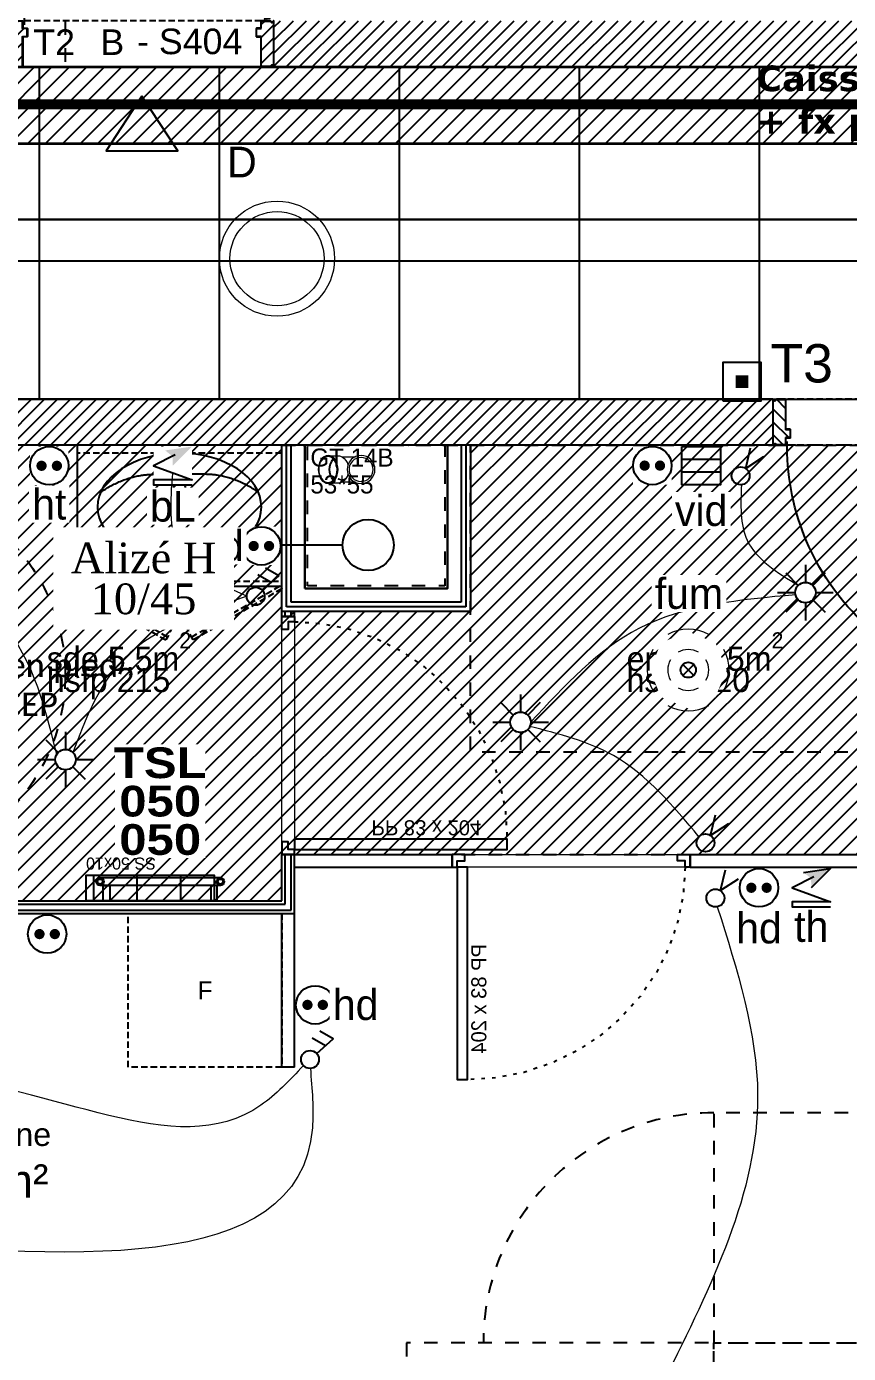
# Model space of a CAD drawing. Header units: centimetres. Extents: x -58072 to 12532, y -30603 to 6224.
# Drawn here: x 10089 to 10410, y 3779 to 4298 of the extents above; entities that cross this region are included whole.
import ezdxf

# ---------------------------------------------------------------- set-up
doc = ezdxf.new("R2010")
doc.units = ezdxf.units.CM
for name, pattern in [('ISO-03', [1.5, 0.6, -0.9]), ('prlm_gaz', [36, 24, -3, 0, -3, 0, -3, 0, -3]), ('Style de ligne -13', [0.147638, 0.098425, -0.049213]), ('Style de ligne -18', [0.164042, 0.054681, -0.109361]), ('Style de ligne -5', [0.20828, 0.069425, -0.138855]), ('VW-01', [0.41656, 0.20828, -0.20828])]:
    doc.linetypes.add(name, pattern=pattern)
for name, color, linetype in [('B Aménagement intérieur', 252, 'Continuous'), ('B BATI-équipement-sanitaires', 252, 'Continuous'), ('B Faux plafonds', 252, 'Continuous'), ('B Faux plafonds_Hatch', 9, 'Continuous'), ('B GÈnÈral_Hatch', 252, 'Continuous'), ('B Général', 252, 'Continuous'), ('C ANNOTATIONS-PMR', 252, 'Style de ligne -5'), ('C ANNOTATIONS-prestations', 252, 'Continuous'), ('C ANNOTATIONS-prestations_Hatch', 252, 'Continuous'), ('C ANNOTATIONS-texte', 252, 'Continuous'), ('C ANNOTATIONS-textes-numérotation gaine', 252, 'ISO-03'), ('D SURFACES-shab', 252, 'Continuous'), ('F REMPLISSAGE-vert clair', 252, 'Continuous'), ('F REMPLISSAGE-vert foncé', 252, 'Continuous'), ('prlm-EAU-CHU', 42, 'Continuous'), ('prlm-GT', 242, 'Continuous'), ('prlm-MOD', 7, 'Continuous'), ('prlm-MOD-PB', 123, 'Continuous'), ('prlm-VMC', 93, 'Continuous')]:
    doc.layers.add(name, color=color, linetype=linetype)
for name, color, linetype, lineweight in [('prlm-CHAUFF-CONV', 1, 'Continuous', 25), ('prlm-ELEC-CFA', 1, 'Continuous', 25), ('prlm-ELEC-CFO', 1, 'Continuous', 25), ('prlm-ELEC-SSI', 6, 'Continuous', 25), ('prlm-GAZ', 2, 'Continuous', 25)]:
    doc.layers.add(name, color=color, linetype=linetype, lineweight=lineweight)
doc.layers.add('prlm-ZEROPLOT', color=254, linetype='Continuous', plot=False)
doc.styles.add('Arial', font='arial.ttf', dxfattribs={"height": 12})
doc.styles.add('Eurostile', font='Eurosti.TTF')
doc.styles.add('Eurostile (italic)', font='Eurostib.TTF')
doc.styles.add('prlm-chauff', font='trebucbi.ttf', dxfattribs={"height": 18})
doc.styles.add('prlm-chauff-rad', font='ariblk.ttf', dxfattribs={"height": 12})
doc.styles.add('prlm-elec-cfa', font='comic.ttf', dxfattribs={"height": 12})
doc.styles.add('prlm-elec-cfo', font='comic.ttf', dxfattribs={"height": 12})
doc.styles.add('prlm-elec-ssi', font='comic.ttf', dxfattribs={"height": 12})
doc.styles.add('prlm-mod', font='cambriaz.ttf', dxfattribs={"height": 18})
doc.styles.add('prlm-sejc', font='arial.ttf', dxfattribs={"height": 20})
doc.styles.add('prlm-vmc', font='pala.ttf', dxfattribs={"height": 14})
pattern_1 = [(45, (0, 0.2205), (-3.5277778, 3.3072917), [])]
pattern_2 = [(45, (0, 0), (2.4253472, -2.6458333), [])]

# ---------------------------------------------------------------- blocks, each defined once
blk = doc.blocks.new('B 60.T2 S307 (2D)')
at = {"layer": 'C ANNOTATIONS-prestations', "linetype": 'VW-01', "ltscale": 25.4}
blk.add_line((-86.17, -281.14), (-86.17, -309.58), dxfattribs=at)
blk = doc.blocks.new('B 60.PP 93_204 PF1_2h mur20')
at = {"layer": 'B GÈnÈral_Hatch', "linetype": 'Continuous'}
h = blk.add_hatch(dxfattribs=at)
h.set_pattern_fill('50_BETON', color=256, style=0, pattern_type=2)
h.set_pattern_definition(pattern_2)
edge = h.paths.add_edge_path()
edge.add_line((-51.6, -8.95), (-50.94, -8.37))
edge.add_line((-50.94, -8.37), (-50.93, -8.36))
edge.add_arc((-50.79, -8.52), 0.2, 48.9909, 131.0091, ccw=False)
edge.add_line((-50.66, -8.36), (-50.65, -8.37))
edge.add_line((-50.65, -8.37), (-50.1, -8.86))
edge.add_line((-50.1, -8.86), (-50.1, -8.86))
edge.add_arc((-50.06, -8.82), 0.05, 228.9909, 270)
edge.add_line((-50.06, -8.87), (-50.06, -8.87))
edge.add_line((-50.06, -8.87), (-46.7, -8.87))
edge.add_line((-46.7, -8.87), (-46.69, -8.87))
edge.add_arc((-46.69, -8.83), 0.0435, 270, 360)
edge.add_line((-46.65, -8.83), (-46.65, 2.7))
edge.add_arc((-46.48, 2.7), 0.174, 90, 180, ccw=False)
edge.add_line((-46.48, 2.87), (-46.45, 2.87))
edge.add_line((-46.45, 2.87), (-44.9, 2.87))
edge.add_line((-44.9, 2.87), (-44.89, 2.87))
edge.add_arc((-44.89, 2.91), 0.0435, 270, 360)
edge.add_line((-44.85, 2.91), (-44.85, 5.96))
edge.add_arc((-44.89, 5.96), 0.0435, 0, 90)
edge.add_line((-44.89, 6), (-44.9, 6))
edge.add_line((-44.9, 6), (-46.45, 6))
edge.add_line((-46.45, 6), (-46.48, 6))
edge.add_arc((-46.48, 6.17), 0.174, 180, 270, ccw=False)
edge.add_line((-46.65, 6.17), (-46.65, 8.83))
edge.add_arc((-46.69, 8.83), 0.0435, 0, 90)
edge.add_line((-46.69, 8.87), (-46.7, 8.87))
edge.add_line((-46.7, 8.87), (-50.06, 8.87))
edge.add_line((-50.06, 8.87), (-50.06, 8.87))
edge.add_arc((-50.06, 8.82), 0.05, 90, 131.0091)
edge.add_line((-50.1, 8.86), (-50.1, 8.86))
edge.add_line((-50.1, 8.86), (-50.65, 8.37))
edge.add_line((-50.65, 8.37), (-50.66, 8.37))
edge.add_arc((-50.79, 8.52), 0.2, 233.0967, 311.0091, ccw=False)
edge.add_line((-50.91, 8.36), (-50.92, 8.36))
edge.add_line((-50.92, 8.36), (-51.44, 8.81))
edge.add_line((-51.44, 8.81), (-51.44, 8.81))
edge.add_line((-51.44, 8.81), (-51.6, 8.95))
edge.add_line((-51.6, 8.95), (-51.6, -8.95))
h = blk.add_hatch(dxfattribs=at)
h.set_pattern_fill('50_BETON', color=256, style=0, pattern_type=2)
h.set_pattern_definition(pattern_2)
edge = h.paths.add_edge_path()
edge.add_line((51.6, -8.95), (50.94, -8.37))
edge.add_line((50.94, -8.37), (50.93, -8.36))
edge.add_arc((50.79, -8.52), 0.2, 48.9909, 131.0091)
edge.add_line((50.66, -8.36), (50.65, -8.37))
edge.add_line((50.65, -8.37), (50.1, -8.86))
edge.add_line((50.1, -8.86), (50.1, -8.86))
edge.add_arc((50.06, -8.82), 0.05, 270, 311.0091, ccw=False)
edge.add_line((50.06, -8.87), (50.06, -8.87))
edge.add_line((50.06, -8.87), (46.7, -8.87))
edge.add_line((46.7, -8.87), (46.69, -8.87))
edge.add_arc((46.69, -8.83), 0.0435, 180, 270, ccw=False)
edge.add_line((46.65, -8.83), (46.65, 2.7))
edge.add_arc((46.48, 2.7), 0.174, 0, 90)
edge.add_line((46.48, 2.87), (46.45, 2.87))
edge.add_line((46.45, 2.87), (44.9, 2.87))
edge.add_line((44.9, 2.87), (44.89, 2.87))
edge.add_arc((44.89, 2.91), 0.0435, 180, 270, ccw=False)
edge.add_line((44.85, 2.91), (44.85, 5.96))
edge.add_arc((44.89, 5.96), 0.0435, 90, 180, ccw=False)
edge.add_line((44.89, 6), (44.9, 6))
edge.add_line((44.9, 6), (46.45, 6))
edge.add_line((46.45, 6), (46.48, 6))
edge.add_arc((46.48, 6.17), 0.174, 270, 360)
edge.add_line((46.65, 6.17), (46.65, 8.83))
edge.add_arc((46.69, 8.83), 0.0435, 90, 180, ccw=False)
edge.add_line((46.69, 8.87), (46.7, 8.87))
edge.add_line((46.7, 8.87), (50.06, 8.87))
edge.add_line((50.06, 8.87), (50.06, 8.87))
edge.add_arc((50.06, 8.82), 0.05, 48.9909, 90, ccw=False)
edge.add_line((50.1, 8.86), (50.1, 8.86))
edge.add_line((50.1, 8.86), (50.65, 8.37))
edge.add_line((50.65, 8.37), (50.66, 8.37))
edge.add_arc((50.79, 8.52), 0.2, 228.9909, 306.9033)
edge.add_line((50.91, 8.36), (50.92, 8.36))
edge.add_line((50.92, 8.36), (51.44, 8.81))
edge.add_line((51.44, 8.81), (51.44, 8.81))
edge.add_line((51.44, 8.81), (51.6, 8.95))
edge.add_line((51.6, 8.95), (51.6, -8.95))
at = {"layer": 'B Général', "linetype": 'Style de ligne -13', "ltscale": 25.4}
for p, q in [((46.7, 9), (-46.7, 9)), ((46.7, -9), (-46.7, -9))]:
    blk.add_line(p, q, dxfattribs=at)
at = {"layer": 'B Général', "linetype": 'Continuous', "flags": 128}
for points in [[(45, 12), (48.5, 12), (48.5, 10), (50, 10), (50.01, 106), (48.51, 106), (48.51, 104), (45.01, 104)], [(0, -20.5), (-14, -41.85), (14, -41.85)]]:
    blk.add_lwpolyline(points, close=True, dxfattribs=at)
for points in [[(-46.5, 8.83), (-46.5, 6.17, 0.414214), (-46.46, 6.13), (-46.45, 6.13), (-44.9, 6.13), (-44.87, 6.13, -0.414214), (-44.7, 5.96), (-44.7, 2.91, -0.414214), (-44.87, 2.74), (-44.9, 2.74), (-46.45, 2.74), (-46.46, 2.74, 0.414214), (-46.5, 2.7), (-46.5, -8.83, -0.414214), (-46.67, -9), (-46.7, -9), (-50.06, -9), (-50.07, -9, -0.18087), (-50.2, -8.95), (-50.2, -8.95), (-50.76, -8.47), (-50.76, -8.46, 0.373975), (-50.83, -8.46), (-50.83, -8.47), (-51.49, -9.04), (-51.6, -8.95), (-50.94, -8.37), (-50.93, -8.36, -0.373975), (-50.66, -8.36), (-50.65, -8.37), (-50.1, -8.86), (-50.1, -8.86, 0.18087), (-50.06, -8.87), (-50.06, -8.87), (-46.7, -8.87), (-46.69, -8.87, 0.414214), (-46.65, -8.83), (-46.65, 2.7, -0.414214), (-46.48, 2.87), (-46.45, 2.87), (-44.9, 2.87), (-44.89, 2.87, 0.414214), (-44.85, 2.91), (-44.85, 5.96, 0.414214), (-44.89, 6), (-44.9, 6), (-46.45, 6), (-46.48, 6, -0.414214), (-46.65, 6.17), (-46.65, 8.83, 0.414214), (-46.69, 8.87), (-46.7, 8.87), (-50.06, 8.87), (-50.06, 8.87, 0.18087), (-50.1, 8.86), (-50.1, 8.86), (-50.65, 8.37), (-50.66, 8.37, -0.353689), (-50.91, 8.36), (-50.92, 8.36), (-51.44, 8.81), (-51.44, 8.81), (-51.6, 8.95), (-51.49, 9.04), (-50.88, 8.51, 0.385556), (-50.77, 8.46), (-50.76, 8.47), (-50.2, 8.95), (-50.2, 8.95, -0.18087), (-50.07, 9), (-50.06, 9), (-46.7, 9), (-46.67, 9, -0.414214)], [(46.5, 8.83), (46.5, 6.17, -0.414214), (46.46, 6.13), (46.45, 6.13), (44.9, 6.13), (44.87, 6.13, 0.414214), (44.7, 5.96), (44.7, 2.91, 0.414214), (44.87, 2.74), (44.9, 2.74), (46.45, 2.74), (46.46, 2.74, -0.414214), (46.5, 2.7), (46.5, -8.83, 0.414214), (46.67, -9), (46.7, -9), (50.06, -9), (50.07, -9, 0.18087), (50.2, -8.95), (50.2, -8.95), (50.76, -8.47), (50.76, -8.46, -0.373975), (50.83, -8.46), (50.83, -8.47), (51.49, -9.04), (51.6, -8.95), (50.94, -8.37), (50.93, -8.36, 0.373975), (50.66, -8.36), (50.65, -8.37), (50.1, -8.86), (50.1, -8.86, -0.18087), (50.06, -8.87), (50.06, -8.87), (46.7, -8.87), (46.69, -8.87, -0.414214), (46.65, -8.83), (46.65, 2.7, 0.414214), (46.48, 2.87), (46.45, 2.87), (44.9, 2.87), (44.89, 2.87, -0.414214), (44.85, 2.91), (44.85, 5.96, -0.414214), (44.89, 6), (44.9, 6), (46.45, 6), (46.48, 6, 0.414214), (46.65, 6.17), (46.65, 8.83, -0.414214), (46.69, 8.87), (46.7, 8.87), (50.06, 8.87), (50.06, 8.87, -0.18087), (50.1, 8.86), (50.1, 8.86), (50.65, 8.37), (50.66, 8.37, 0.353689), (50.91, 8.36), (50.92, 8.36), (51.44, 8.81), (51.44, 8.81), (51.6, 8.95), (51.49, 9.04), (50.88, 8.51, -0.385556), (50.77, 8.46), (50.76, 8.47), (50.2, 8.95), (50.2, 8.95, 0.18087), (50.07, 9), (50.06, 9), (46.7, 9), (46.67, 9, 0.414214)]]:
    blk.add_lwpolyline(points, format="xyb", close=True, dxfattribs=at)
at = {"layer": 'B Général', "linetype": 'Continuous'}
blk.add_circle((48.5, 9.5), 0.5, dxfattribs=at)
blk.add_arc((48.5, 9.5), 94.5, 90, 181.2323, dxfattribs=at)
at = {"layer": 'C ANNOTATIONS-prestations', "insert": (25.17, 12.23), "char_height": 7.056, "attachment_point": 1, "rotation": 90, "line_spacing_factor": 0.894578, "style": 'Eurostile'}
blk.add_mtext('PP 93*204\\PPF 1/2h\\P', dxfattribs=at)
blk = doc.blocks.new('B 60.Rond 150_PMR')
at = {"layer": 'B Général', "linetype": 'VW-01', "ltscale": 25.4}
blk.add_circle((0, 0), 75, dxfattribs=at)
at = {"layer": 'B Général', "insert": (-61.5, 0), "char_height": 7.056, "attachment_point": 5, "rotation": 90, "line_spacing_factor": 0.894578, "style": 'Eurostile (italic)'}
blk.add_mtext('Ø 150 PMR', dxfattribs=at)
blk = doc.blocks.new('B 60.Groupe-26-1')
at = {"layer": 'B Général', "linetype": 'Style de ligne -13', "ltscale": 25.4, "flags": 128}
blk.add_lwpolyline([(10128.48, 3951.32), (10188.48, 3951.32), (10188.48, 3891.32), (10128.48, 3891.32)], close=True, dxfattribs=at)
at = {"layer": 'B Général', "insert": (10158.48, 3921.32), "char_height": 7.06, "attachment_point": 5, "line_spacing_factor": 0.894578, "style": 'Eurostile'}
blk.add_mtext('F', dxfattribs=at)
blk = doc.blocks.new('B 60.Groupe-6-1')
at = {"layer": 'B Général', "linetype": 'VW-01', "ltscale": 25.4}
blk.add_line((70, -114.99), (-70, -80.35), dxfattribs=at)
at = {"layer": 'B Général', "linetype": 'VW-01', "ltscale": 25.4, "flags": 128}
for points in [[(-70, 35), (70, 35), (70, -155), (-70, -155)], [(-70, -114.99), (70, -114.99), (70, -155), (-70, -155)]]:
    blk.add_lwpolyline(points, close=True, dxfattribs=at)
blk = doc.blocks.new('B 60.Lit 140.190_PMR 2')
at = {"layer": 'B Général', "linetype": 'VW-01', "ltscale": 25.4, "flags": 128}
for points in [[(70, 155), (-70, 155), (-70, 35), (70, 35)], [(-70, -155), (-70, 35), (-160, 35), (-160, -155)], [(160, -155), (160, 35), (70, 35), (70, -155)]]:
    blk.add_lwpolyline(points, close=True, dxfattribs=at)
at = {"layer": 'B Général', "linetype": 'VW-01', "ltscale": 25.4}
for centre, start, end in [((-70, 35), 90, 180), ((70, 35), 0, 90)]:
    blk.add_arc(centre, 90, start, end, dxfattribs=at)
at = {"layer": 'B Général'}
blk.add_blockref('B 60.Groupe-6-1', (0, 0), dxfattribs=at)
blk = doc.blocks.new('B 60.Groupe-3-1')
at = {"layer": 'B Général', "linetype": 'Continuous'}
for centre, major_axis, ratio in [((0, -24.07), (32, 0), 0.65625), ((0, -6.97), (1.5, 0), 1), ((0, -17.15), (2.5, 0), 1)]:
    blk.add_ellipse(centre, major_axis=major_axis, ratio=ratio, dxfattribs=at)
for points in [[(-30.82, -18.37), (-20.7, -11.37), (-9.74, -11.32), (-4.71, -11.3), (0, -11.3)], [(30.82, -18.37), (20.7, -11.37), (9.74, -11.32), (4.71, -11.3), (0, -11.3)]]:
    blk.add_open_spline(points, degree=2, knots=[0, 0, 0, 1, 1, 2, 2, 2], dxfattribs=at)
blk.add_open_spline([(-30.45, -17.59), (-30.5, -17.61), (-30.55, -17.64)], degree=2, dxfattribs=at)
blk = doc.blocks.new('B 60.meuble vasque 80x60')
at = {"layer": 'B BATI-équipement-sanitaires', "linetype": 'Style de ligne -13', "ltscale": 25.4, "flags": 128}
for points in [[(-40, -3.07), (40, -3.07), (40, -53.07), (-40, -53.07)], [(-40, -56.07), (-5.36, -76.07), (-4.71, -74.94), (-39.35, -54.94)], [(40, -56.07), (5.36, -76.07), (4.71, -74.94), (39.35, -54.94)]]:
    blk.add_lwpolyline(points, close=True, dxfattribs=at)
at = {"layer": 'B BATI-équipement-sanitaires', "linetype": 'Style de ligne -13', "ltscale": 25.4}
for centre, start, end in [((-40, -56.07), 330, 0), ((40, -56.07), 180, 210)]:
    blk.add_arc(centre, 40, start, end, dxfattribs=at)
at = {"layer": 'B Général', "flags": 128}
blk.add_lwpolyline([(-40, 0), (40, 0), (40, -55), (-40, -55)], close=True, dxfattribs=at)
at = {"layer": 'B Général'}
blk.add_blockref('B 60.Groupe-3-1', (0, 0), dxfattribs=at)
at = {"layer": 'C ANNOTATIONS-prestations', "insert": (40, -53.07), "char_height": 4.7037, "width": 80, "attachment_point": 9, "line_spacing_factor": 0.894578, "style": 'Eurostile'}
blk.add_mtext('meuble vasque 80x55', dxfattribs=at)
blk = doc.blocks.new('B 60.Sèche-serviette')
at = {"layer": 'B GÈnÈral_Hatch', "linetype": 'Continuous'}
h = blk.add_hatch(dxfattribs=at)
h.set_pattern_fill('H_BARDAGE V 150', color=256, style=0, pattern_type=2)
h.set_pattern_definition([(90, (0, 3.493), (17, 0), [])])
h.paths.add_polyline_path([(-25, 8.4925), (25, 8.4925), (25, -1.5075), (-25, -1.5075)])
at = {"layer": 'B Général', "linetype": 'Continuous', "flags": 128}
blk.add_lwpolyline([(-25, 8.4925), (25, 8.4925), (25, -1.5075), (-25, -1.5075)], close=True, dxfattribs=at)
at = {"layer": 'C ANNOTATIONS-prestations', "insert": (25, -8.4925), "char_height": 4.7037, "width": 50, "attachment_point": 9, "line_spacing_factor": 0.894578, "style": 'Eurostile'}
blk.add_mtext('SS 50x10', dxfattribs=at)
blk = doc.blocks.new('B 60.PP 80')
at = {"layer": 'B Général', "flags": 128}
blk.add_lwpolyline([(-43, 2.5), (-43, 85.5), (-39, 85.5), (-39, 2.5)], close=True, dxfattribs=at)
at = {"layer": 'B Général', "linetype": 'Style de ligne -18', "ltscale": 25.4, "flags": 128}
blk.add_lwpolyline([(46, 2.5), (45.27, 13.33), (43.1, 23.98), (39.53, 34.26), (34.61, 44), (28.44, 53.03), (21.1, 61.19), (12.74, 68.35), (3.5, 74.38), (-6.47, 79.18), (-17, 82.67), (-27.91, 84.79), (-39, 85.5)], dxfattribs=at)
at = {"layer": 'B Général', "linetype": 'Continuous', "flags": 128}
for points in [[(-45, 2.5), (-43, 2.5), (-43, 0), (-40, 0), (-40, -2.5), (-45, -2.5)], [(48, 2.5), (46, 2.5), (46, 0), (43, 0), (43, -2.5), (48, -2.5), (48, -2.5), (48, -2.5), (48, 1.79), (48, 1.79)]]:
    blk.add_lwpolyline(points, close=True, dxfattribs=at)
at = {"layer": 'C ANNOTATIONS-prestations', "insert": (-37.5, 32.5), "char_height": 5.8796, "attachment_point": 1, "rotation": 90, "line_spacing_factor": 0.894578, "style": 'Eurostile'}
blk.add_mtext('PP 83 x 204', dxfattribs=at)
blk = doc.blocks.new('B 60.Groupe-29-1')
at = {"layer": 'B Faux plafonds_Hatch', "linetype": 'Continuous'}
h = blk.add_hatch(dxfattribs=at)
h.set_pattern_fill('F_P__SOFFITE', color=256, style=0, pattern_type=2)
h.set_pattern_definition(pattern_1)
h.paths.add_polyline_path([(10331, 4134.43), (10193.48, 4134.43), (10193.48, 4134.42), (9916.81, 4134.42), (9916.81, 3956.32), (10188.48, 3956.32), (10188.48, 3974.42), (10415.18, 3974.42), (10415.18, 4004.41), (10487.18, 4004.41), (10487.18, 3974.42), (10547.18, 3974.42), (10547.18, 4134.43), (10331, 4134.42)])
h.paths.add_polyline_path([(10188.48, 4134.35), (10262.18, 4134.35), (10262.18, 4069.4), (10188.48, 4069.4)])
at = {"layer": 'B Faux plafonds', "linetype": 'VW-01', "ltscale": 25.4, "flags": 128}
for points in [[(10331, 4134.43), (10193.48, 4134.43), (10193.48, 4134.42), (9916.81, 4134.42), (9916.81, 3956.32), (10188.48, 3956.32), (10188.48, 3974.42), (10415.18, 3974.42), (10415.18, 4004.41), (10487.18, 4004.41), (10487.18, 3974.42), (10547.18, 3974.42), (10547.18, 4134.43), (10331, 4134.42)], [(10188.48, 4134.35), (10262.18, 4134.35), (10262.18, 4069.4), (10188.48, 4069.4)]]:
    blk.add_lwpolyline(points, close=True, dxfattribs=at)
at = {"layer": 'B Général', "linetype": 'Continuous'}
for p, q in [((10188.48, 4069.4), (10188.48, 4134.35)), ((10197.48, 4078.4), (10197.48, 4134.35)), ((10253.18, 4134.44), (10253.18, 4078.4)), ((10262.18, 4134.44), (10262.18, 4069.4)), ((10253.18, 4078.4), (10197.48, 4078.4)), ((10262.18, 4069.4), (10188.48, 4069.4)), ((10188.48, 4067.42), (10188.48, 4069.4)), ((10193.48, 4067.42), (10188.48, 4067.42)), ((10193.48, 4067.42), (10193.48, 4069.4)), ((10193.48, 3974.42), (10188.48, 3974.42)), ((10188.48, 3956.32), (10188.48, 3974.42)), ((10193.48, 3974.42), (10254.97, 3974.42)), ((10193.48, 3974.42), (10254.97, 3974.42)), ((10254.97, 3969.42), (10254.97, 3974.42)), ((10347.97, 3974.42), (10415.18, 3974.42)), ((10347.97, 3974.42), (10415.18, 3974.42)), ((10347.97, 3969.42), (10347.97, 3974.42)), ((10193.48, 3951.32), (10193.48, 3969.42)), ((10193.48, 3969.42), (10254.97, 3969.42)), ((10193.48, 3969.42), (10254.97, 3969.42)), ((10347.97, 3969.42), (10415.18, 3969.42)), ((10347.97, 3969.42), (10415.18, 3969.42)), ((9828.48, 3956.32), (10188.48, 3956.32)), ((9828.48, 3951.32), (10193.48, 3951.32)), ((10188.48, 3891.32), (10188.48, 3951.32)), ((10188.48, 3891.32), (10188.48, 3951.32)), ((10193.48, 3891.32), (10193.48, 3951.32)), ((10193.48, 3891.32), (10193.48, 3951.32)), ((10193.48, 3891.32), (10188.48, 3891.32))]:
    blk.add_line(p, q, dxfattribs=at)
at = {"layer": 'B Général', "linetype": 'VW-01', "ltscale": 25.4, "flags": 128}
blk.add_lwpolyline([(10262.18, 4134.44), (10482.18, 4134.44), (10482.18, 4014.44), (10262.18, 4014.44)], close=True, dxfattribs=at)
at = {"layer": 'D SURFACES-shab', "lineweight": 18, "flags": 128}
for points in [[(9828.48, 3956.32), (10094.97, 3956.32), (10188.48, 3956.58), (10188.48, 4134.35), (9916.81, 4134.35), (9916.81, 4037.38), (9828.48, 4037.38)], [(10415.18, 3974.41), (10415.18, 4004.42), (10487.18, 4004.41), (10487.18, 3974.42), (10547.18, 3974.41), (10547.18, 4134.41), (10262.17, 4134.44), (10262.17, 4069.4), (10193.48, 4069.4), (10193.48, 3974.42)], [(9828.48, 3731.45), (10048.48, 3731.45), (10048.48, 3641.45), (10055.48, 3641.45), (10055.48, 3551.45), (10360.48, 3551.45), (10360.48, 3551.45), (10546.87, 3551.45), (10546.87, 3969.41), (10193.48, 3969.41), (10193.48, 3891.32), (10188.48, 3891.32), (10188.48, 3951.32), (9828.48, 3951.32)]]:
    blk.add_lwpolyline(points, close=True, dxfattribs=at)
at = {"layer": 'F REMPLISSAGE-vert clair'}
for p, q in [((10190.28, 4071.2), (10190.28, 4134.35)), ((10192.08, 4073), (10192.08, 4134.35)), ((10192.08, 4073), (10192.08, 4134.35)), ((10258.58, 4134.44), (10258.58, 4073)), ((10258.58, 4134.44), (10258.58, 4073)), ((10260.38, 4134.44), (10260.38, 4071.2)), ((10258.58, 4073), (10192.08, 4073)), ((10258.58, 4073), (10192.08, 4073)), ((10189.78, 4067.42), (10189.78, 4069.4)), ((10260.38, 4071.2), (10190.28, 4071.2)), ((10192.18, 4067.42), (10192.18, 4069.4)), ((10189.78, 3955.02), (10189.78, 3974.42)), ((10192.18, 3952.62), (10192.18, 3974.42)), ((9828.48, 3955.02), (10189.78, 3955.02)), ((9828.48, 3952.62), (10192.18, 3952.62))]:
    blk.add_line(p, q, dxfattribs=at)
at = {"layer": 'F REMPLISSAGE-vert clair', "linetype": 'Continuous'}
for p, q in [((10197.48, 4078.4), (10197.48, 4134.35)), ((10253.18, 4134.44), (10253.18, 4078.4)), ((10253.18, 4078.4), (10197.48, 4078.4))]:
    blk.add_line(p, q, dxfattribs=at)
at = {"layer": 'F REMPLISSAGE-vert foncé', "linetype": 'Continuous'}
for p, q in [((10188.48, 4069.4), (10188.48, 4134.35)), ((10262.18, 4134.44), (10262.18, 4069.4)), ((10262.18, 4069.4), (10188.48, 4069.4)), ((10188.48, 4067.42), (10188.48, 4069.4)), ((10193.48, 4067.42), (10193.48, 4069.4)), ((10188.48, 3956.32), (10188.48, 3974.42)), ((10193.48, 3951.32), (10193.48, 3974.42)), ((9828.48, 3956.32), (10188.48, 3956.32)), ((9828.48, 3951.32), (10193.48, 3951.32))]:
    blk.add_line(p, q, dxfattribs=at)
at = {"layer": 'F REMPLISSAGE-vert foncé'}
for p, q in [((10190.28, 4071.2), (10190.28, 4134.35)), ((10260.38, 4134.44), (10260.38, 4071.2)), ((10189.78, 4067.42), (10189.78, 4069.4)), ((10260.38, 4071.2), (10190.28, 4071.2)), ((10192.18, 4067.42), (10192.18, 4069.4)), ((10189.78, 3955.02), (10189.78, 3974.42)), ((10192.18, 3952.62), (10192.18, 3974.42)), ((9828.48, 3955.02), (10189.78, 3955.02)), ((9828.48, 3952.62), (10192.18, 3952.62))]:
    blk.add_line(p, q, dxfattribs=at)
at = {"layer": 'B Général', "xscale": -1}
blk.add_blockref('B 60.meuble vasque 80x60', (10148.48, 4134.35), dxfattribs=at)
for p, rotation in [((10190.98, 4019.42), 270), ((10299.97, 3971.92), 180)]:
    blk.add_blockref('B 60.PP 80', p, dxfattribs=dict(at, rotation=rotation))
at = {"layer": 'B Général'}
for name, p, rotation in [('B 60.Sèche-serviette', (10137, 3964.81), 180), ('B 60.Lit 140.190_PMR 2', (10392.18, 3713.48), 90)]:
    blk.add_blockref(name, p, dxfattribs=dict(at, rotation=rotation))
blk.add_blockref('B 60.Groupe-26-1', (0, 0), dxfattribs=at)
at = {"layer": 'C ANNOTATIONS-PMR', "ltscale": 25.4, "rotation": 90}
blk.add_blockref('B 60.Rond 150_PMR', (10028.86, 4044.45), dxfattribs=at)
at = {"layer": 'C ANNOTATIONS-texte', "attachment_point": 1, "line_spacing_factor": 0.894578, "style": 'Eurostile'}
for s, insert, char_height, width in [('sde 5,5m{\\H0.6667x;\\S2^ ;}', (10096.67, 4061.26), 9.4074, 73.9994), ('entrée 5m{\\H0.6667x;\\S2^ ;}', (10323.11, 4061.26), 9.4074, 77.3874), ('hsfp 215', (10096.67, 4047.29), 9.407, 73.9994), ('hsfp 220', (10323.11, 4047.29), 9.407, 73.9994)]:
    blk.add_mtext(s, dxfattribs=dict(at, insert=insert, char_height=char_height, width=width))
blk = doc.blocks.new('B 60.Groupe-42-1')
at = {"layer": 'B Général', "linetype": 'VW-01', "ltscale": 25.4, "flags": 128}
blk.add_lwpolyline([(10198.48, 4134.41), (10252.18, 4134.41), (10252.18, 4079.4), (10198.48, 4079.4)], close=True, dxfattribs=at)
at = {"layer": 'C ANNOTATIONS-textes-numérotation gaine', "insert": (10199.62, 4133.1), "char_height": 7.056, "width": 37, "attachment_point": 1, "line_spacing_factor": 0.894578, "style": 'Eurostile'}
blk.add_mtext('GT 14B\\P53*55', dxfattribs=at)
blk = doc.blocks.new('xi.txt-trappes3cep')
at = {"layer": 'prlm-MOD-PB', "insert": (0, 0), "char_height": 10, "width": 184.9463, "attachment_point": 1, "rotation": 360, "style": 'prlm-chauff'}
blk.add_mtext('{\\fCalibri|b0|i0|c0|p34;\\H0.91667x;Prévoir trappe de visite en pied de gaine des conduits 3CEP}', dxfattribs=at)
blk = doc.blocks.new('xi.cee1')
at = {"layer": 'prlm-EAU-CHU', "color": 0, "lineweight": 13}
for p, q in [((12.09, 5.34), (8.77, 5.34)), ((7.43, 5), (2.17, 5)), ((2.17, -5), (7.43, -5)), ((8.77, -5.34), (12.09, -5.34))]:
    blk.add_line(p, q, dxfattribs=at)
for radius in [5.45, 4.69]:
    blk.add_circle((0, 0), radius, dxfattribs=at)
for centre, radius, start, end in [((8.79, 2.49), 2.86, 90.508, 118.9381), ((10.09, 0.78), 4.99, 122.4397, 169.5051), ((6.35, 0), 5.87, 317.8112, 42.1667), ((6.14, 0), 6.3, 318.9248, 41.0752), ((10.09, -0.78), 4.99, 190.4949, 237.5603), ((8.79, -2.49), 2.86, 241.0619, 269.492)]:
    blk.add_arc(centre, radius, start, end, dxfattribs=at)
for centre, major_axis, ratio in [((12.84, 0), (0, -5.44), 0.708306), ((12.94, 0), (0, -5.05), 0.707331)]:
    blk.add_ellipse(centre, major_axis=major_axis, ratio=ratio, dxfattribs=at)
blk = doc.blocks.new('xi.be')
at = {"layer": 'prlm-VMC', "color": 0, "linetype": 'ByBlock', "lineweight": 5, "flags": 128}
blk.add_lwpolyline([(-6.17, -15), (6.17, -15), (0, 0)], close=True, dxfattribs=at)
at = {"layer": 'prlm-VMC', "color": 0, "linetype": 'ByBlock', "lineweight": 5}
blk.add_solid([(0, -1), (5.17, -14), (-5.17, -14), (0, -1)], dxfattribs=at)
blk = doc.blocks.new('xi.BL')
at = {"color": 0, "lineweight": 5}
blk.add_wipeout([(-7.5, -7.5), (7.5, -7.5), (7.5, 7.5), (-7.5, 7.5)], dxfattribs=at).dxf.layer = 'prlm-ELEC-CFO'
at = {"layer": 'prlm-ELEC-CFO', "lineweight": 5}
blk.add_hatch(color=0, dxfattribs=at).paths.add_polyline_path([(-3, 6), (-0.1, 3.7), (0, 0), (7.5, 7.5)])
at = {"layer": 'prlm-ELEC-CFO', "color": 0}
blk.add_lwpolyline([(0.95, 4.23), (-7.5, 0), (7.5, -5.5), (-7.5, -5.5), (-7.5, -7.5), (7.5, -7.5)], dxfattribs=at)
blk = doc.blocks.new('xi.SPOT')
at = {"color": 0, "lineweight": 5}
blk.add_wipeout([(-4, 0), (-2.83, -2.83), (0, -4), (2.83, -2.83), (4, 0), (2.83, 2.83), (0, 4), (-2.83, 2.83)], dxfattribs=at).dxf.layer = 'prlm-ELEC-CFO'
at = {"layer": 'prlm-ELEC-CFO', "color": 0, "linetype": 'ByBlock', "lineweight": -2, "flags": 128}
for points in [[(0, 10.88), (0, 4)], [(-7.69, 7.69), (-2.83, 2.83)], [(7.69, 7.69), (2.83, 2.83)], [(-10.88, 0), (-4, 0)], [(4, 0), (10.88, 0)], [(-2.83, -2.83), (-7.69, -7.69)], [(0, -4), (0, -10.88)], [(2.83, -2.83), (7.69, -7.69)]]:
    blk.add_lwpolyline(points, dxfattribs=at)
at = {"layer": 'prlm-ELEC-CFO', "color": 0, "linetype": 'ByBlock', "lineweight": -2}
blk.add_circle((0, 0), 4, dxfattribs=at)
blk = doc.blocks.new('xi.DA')
at = {"layer": 'prlm-ELEC-CFO', "color": 0}
for points in [[(0.61, -1.67), (7.04, 4.05), (1.81, 7.01)], [(4.05, 1.39), (-1.17, 4.34)]]:
    blk.add_lwpolyline(points, dxfattribs=at)
blk.add_circle((-2, -4), 3.5, dxfattribs=at)
blk = doc.blocks.new('xi.PCHD')
at = {"color": 0, "lineweight": 5}
blk.add_wipeout([(-7.5, -7.5), (7.5, -7.5), (7.5, 7.5), (-7.5, 7.5)], dxfattribs=at).dxf.layer = 'prlm-ELEC-CFO'
at = {"layer": 'prlm-ELEC-CFO', "color": 0, "linetype": 'ByBlock', "lineweight": 5, "const_width": 2}
for points in [[(-4, 0, 1), (-2, 0, 1)], [(2, 0, 1), (4, 0, 1)]]:
    blk.add_lwpolyline(points, format="xyb", close=True, dxfattribs=at)
at = {"layer": 'prlm-ELEC-CFO', "color": 0, "linetype": 'ByBlock', "lineweight": -2}
blk.add_circle((0, 0), 7.5, dxfattribs=at)
blk = doc.blocks.new('xi.PCHT')
at = {"color": 0, "lineweight": 5}
blk.add_wipeout([(-7.5, -7.5), (7.5, -7.5), (7.5, 7.5), (-7.5, 7.5)], dxfattribs=at).dxf.layer = 'prlm-ELEC-CFO'
at = {"layer": 'prlm-ELEC-CFO', "color": 0, "linetype": 'ByBlock', "lineweight": 5, "const_width": 2}
for points in [[(-4, 0, 1), (-2, 0, 1)], [(2, 0, 1), (4, 0, 1)]]:
    blk.add_lwpolyline(points, format="xyb", close=True, dxfattribs=at)
at = {"layer": 'prlm-ELEC-CFO', "color": 0, "linetype": 'ByBlock', "lineweight": -2}
blk.add_circle((0, 0), 7.5, dxfattribs=at)
blk = doc.blocks.new('xi.VV')
at = {"layer": 'prlm-ELEC-CFO', "color": 0}
blk.add_lwpolyline([(6.95, 3.42), (0.01, -1.13), (1.91, 6.95)], dxfattribs=at)
blk.add_circle((-2, -4), 3.5, dxfattribs=at)
blk = doc.blocks.new('xi.FUM')
at = {"color": 0}
blk.add_wipeout([(-10.61, -10.61), (-15, 0), (-10.61, 10.61), (0, 15), (10.61, 10.61), (15, 0), (10.61, -10.61), (0, -15)], dxfattribs=at).dxf.layer = 'prlm-ELEC-SSI'
at = {"layer": 'prlm-ELEC-SSI', "color": 0}
for points in [[(-2.12, 2.12), (2.12, -2.12)], [(2.12, 2.12), (-2.12, -2.12)]]:
    blk.add_lwpolyline(points, dxfattribs=at)
blk.add_circle((0, 0), 3, dxfattribs=at)
at = {"layer": 'prlm-ELEC-SSI', "color": 0, "lineweight": 13}
for radius, start, end in [(16, 60, 120), (16, 150, 210), (8, 60, 120), (16, 330, 30), (8, 150, 210), (8, 330, 30), (8, 240, 300), (16, 240, 300)]:
    blk.add_arc((0, 0), radius, start, end, dxfattribs=at)
blk = doc.blocks.new('xi.BSO')
at = {"layer": 'prlm-ELEC-CFO', "lineweight": 5}
blk.add_hatch(color=0, dxfattribs=at).paths.add_polyline_path([(-2.5, -2.5), (2.5, -2.5), (2.5, 2.5), (-2.5, 2.5)])
at = {"layer": 'prlm-ELEC-CFO', "color": 0, "flags": 128}
blk.add_lwpolyline([(-7.5, -7.5), (7.5, -7.5), (7.5, 7.5), (-7.5, 7.5)], close=True, dxfattribs=at)
blk = doc.blocks.new('xi.VID')
at = {"layer": 'prlm-ELEC-CFA', "color": 0, "linetype": 'ByBlock', "lineweight": -2, "flags": 128}
blk.add_lwpolyline([(-7.5, 7.5), (7.5, 7.5), (7.5, -7.5), (-7.5, -7.5)], close=True, dxfattribs=at)
at = {"layer": 'prlm-ELEC-CFA', "color": 0}
for points in [[(-7.5, 2.5), (7.5, 2.5)], [(-7.5, -2.5), (7.5, -2.5)]]:
    blk.add_lwpolyline(points, dxfattribs=at)
blk = doc.blocks.new('xi.PC')
at = {"color": 0, "lineweight": 5}
blk.add_wipeout([(-7.5, -7.5), (7.5, -7.5), (7.5, 7.5), (-7.5, 7.5)], dxfattribs=at).dxf.layer = 'prlm-ELEC-CFO'
at = {"layer": 'prlm-ELEC-CFO', "color": 0, "linetype": 'ByBlock', "lineweight": 5, "const_width": 2}
for points in [[(-4, 0, 1), (-2, 0, 1)], [(2, 0, 1), (4, 0, 1)]]:
    blk.add_lwpolyline(points, format="xyb", close=True, dxfattribs=at)
at = {"layer": 'prlm-ELEC-CFO', "color": 0, "linetype": 'ByBlock', "lineweight": -2}
blk.add_circle((0, 0), 7.5, dxfattribs=at)
blk = doc.blocks.new('xi.4m²')
at = {"color": 0}
blk.add_wipeout([(-34.54, 20.54), (34.54, 20.54), (34.54, -20.54), (-34.54, -20.54)], dxfattribs=at).dxf.layer = 'prlm-ELEC-CFO'
at = {"layer": 'prlm-ELEC-CFO', "color": 0, "attachment_point": 6, "line_spacing_factor": 0.8, "style": 'prlm-sejc'}
for s, insert, char_height in [('surf cuisine', (30.36, 8.9), 9), ('4 m²', (29.31, -9.19), 13)]:
    blk.add_mtext(s, dxfattribs=dict(at, insert=insert, char_height=char_height))
at = {"layer": 'prlm-ELEC-CFO', "color": 0, "style": 'prlm-sejc', "flags": 8}
blk.add_attdef('?', (-28.3, -16.79), '', height=20, dxfattribs=at)
blk = doc.blocks.new('xi.TH')
at = {"color": 0, "lineweight": 5}
blk.add_wipeout([(-7.5, -7.5), (7.5, -7.5), (7.5, 7.5), (-7.5, 7.5)], dxfattribs=at).dxf.layer = 'prlm-ELEC-CFA'
at = {"layer": 'prlm-ELEC-CFA', "lineweight": 5}
blk.add_hatch(color=0, dxfattribs=at).paths.add_polyline_path([(-3, 6), (-0.1, 3.7), (0, 0), (7.5, 7.5)])
at = {"layer": 'prlm-ELEC-CFA', "color": 0}
for points in [[(-3, 6), (7.5, 7.5), (0, 0)], [(0.95, 4.23), (-7.5, 0), (7.5, -5.5), (-7.5, -5.5), (-7.5, -7.5), (7.5, -7.5)]]:
    blk.add_lwpolyline(points, dxfattribs=at)
blk = doc.blocks.new('xi.TSL-050-050')
at = {"layer": 'prlm-CHAUFF-CONV', "linetype": 'ByBlock', "lineweight": -2}
h = blk.add_hatch(color=0, dxfattribs=at)
edge = h.paths.add_edge_path()
edge.add_arc((-23.5, 7.5), 1.5, 0, 360)
edge = h.paths.add_edge_path(flags=17)
edge.add_arc((-23.5, 7.5), 1, 0, 360)
edge = h.paths.add_edge_path()
edge.add_arc((23.5, 7.5), 1.5, 0, 360)
edge = h.paths.add_edge_path(flags=17)
edge.add_arc((23.5, 7.5), 1, 0, 360)
at = {"layer": 'prlm-CHAUFF-CONV', "color": 0, "linetype": 'ByBlock', "lineweight": -2, "flags": 128}
for points in [[(23.5, 9), (-23.5, 9)], [(23.5, 6), (-23.5, 6)]]:
    blk.add_lwpolyline(points, dxfattribs=at)
at = {"layer": 'prlm-CHAUFF-CONV', "color": 0, "linetype": 'ByBlock', "lineweight": -2}
for points in [[(-19.73, 0), (-22.27, 0), (-22.27, 6), (-19.73, 6)], [(19.73, 0), (22.27, 0), (22.27, 6), (19.73, 6)]]:
    blk.add_lwpolyline(points, close=True, dxfattribs=at)
for centre, radius in [((-23.5, 7.5), 1.5), ((-23.5, 7.5), 1), ((23.5, 7.5), 1.5), ((23.5, 7.5), 1)]:
    blk.add_circle(centre, radius, dxfattribs=at)
at = {"layer": 'prlm-ZEROPLOT', "linetype": 'ByBlock', "lineweight": -2, "flags": 128}
blk.add_lwpolyline([(-21, 0), (21, 0)], dxfattribs=at)
blk = doc.blocks.new('xi.lumD')
at = {"layer": 'prlm-ELEC-CFO', "color": 0, "linetype": 'ByBlock', "lineweight": 13}
for radius in [22.49, 18.39]:
    blk.add_circle((0, 0), radius, dxfattribs=at)

msp = doc.modelspace()

# ---------------------------------------------------------------- hatches: boundary and pattern name
at = {"layer": 'B Faux plafonds_Hatch', "linetype": 'Continuous'}
h = msp.add_hatch(dxfattribs=at)
h.set_pattern_fill('F_P__SOFFITE', color=256, style=0, pattern_type=2)
h.set_pattern_definition(pattern_1)
h.paths.add_polyline_path([(9434.485, 4137.39), (9404.485, 4137.39), (9404.485, 4252.368), (9190.796, 4252.368), (9190.796, 4137.39), (9189.484, 4137.39), (9189.484, 3716.389), (9190.796, 3716.389), (9190.796, 2350.491), (9160.796, 2350.491), (9160.796, 4282.223), (9171, 4282.223), (9171, 4282.368), (11431.445, 4282.368), (11431.445, 4252.368), (9434.485, 4252.368)])
at = {"layer": 'B GÈnÈral_Hatch', "linetype": 'Continuous'}
h = msp.add_hatch(dxfattribs=at)
h.set_pattern_fill('50_BETON', color=256, style=0, pattern_type=2)
h.set_pattern_definition(pattern_2)
h.paths.add_polyline_path([(10185.388, 4300.293), (10185.389, 4282.293), (10908.456, 4282.339), (10908.455, 4300.339)])
h = msp.add_hatch(dxfattribs=at)
h.set_pattern_fill('50_BETON', color=256, style=0, pattern_type=2)
h.set_pattern_definition(pattern_2)
h.paths.add_polyline_path([(9812.484, 4152.352), (9828.484, 4134.352), (10380.266, 4134.352), (10380.266, 4152.352)])
at = {"layer": 'C ANNOTATIONS-prestations_Hatch', "linetype": 'Continuous'}
h = msp.add_hatch(dxfattribs=at)
h.set_pattern_fill('DALETTES TERRASSE 50X50', color=256, scale=1.406016, style=0, pattern_type=2)
h.set_pattern_definition([(0, (9531.354, 4152.3), (4e-15, -70.3008), []), (-90, (9531.354, 4152.3), (70.3008, 0), [])])
h.paths.add_polyline_path([(8944.484, 4282.216), (8944.484, 4137.39), (9060.484, 4137.39), (9060.484, 2350.491), (9190.484, 2350.491), (9190.796, 3716.389), (9189.484, 3716.389), (9189.484, 4137.39), (9812.484, 4137.39), (9812.484, 4152.352), (11301.042, 4152.352), (11301.042, 2971.388), (11431.443, 2971.388), (11431.445, 4152.297), (11431.445, 4282.297)])

# ---------------------------------------------------------------- linework, layer by layer
at = {"layer": 'B Faux plafonds', "linetype": 'VW-01', "ltscale": 25.4, "flags": 128}
msp.add_lwpolyline([(9434.485, 4137.39), (9404.485, 4137.39), (9404.485, 4252.368), (9190.796, 4252.368), (9190.796, 4137.39), (9189.484, 4137.39), (9189.484, 3716.389), (9190.796, 3716.389), (9190.796, 2350.491), (9160.796, 2350.491), (9160.796, 4282.223), (9171, 4282.223), (9171, 4282.368), (11431.445, 4282.368), (11431.445, 4252.368), (9434.485, 4252.368)], close=True, dxfattribs=at)
at = {"layer": 'B Général', "linetype": 'Continuous'}
for p, q in [((10185.389, 4282.293), (10185.388, 4300.293)), ((10185.389, 4282.293), (10908.456, 4282.339)), ((10380.266, 4152.352), (9812.484, 4152.352)), ((10380.266, 4152.352), (10380.266, 4134.352)), ((10380.266, 4134.352), (9828.484, 4134.352))]:
    msp.add_line(p, q, dxfattribs=at)
at = {"layer": 'B Général', "linetype": 'Continuous', "lineweight": 18}
for p, q in [((10185.389, 4282.293), (10908.456, 4282.339)), ((10380.266, 4152.352), (9812.484, 4152.352)), ((10380.266, 4134.352), (9828.484, 4134.352))]:
    msp.add_line(p, q, dxfattribs=at)
at = {"layer": 'C ANNOTATIONS-prestations', "linetype": 'Continuous', "flags": 128}
msp.add_lwpolyline([(8944.484, 4282.216), (8944.484, 4137.39), (9060.484, 4137.39), (9060.484, 2350.491), (9190.484, 2350.491), (9190.796, 3716.389), (9189.484, 3716.389), (9189.484, 4137.39), (9812.484, 4137.39), (9812.484, 4152.352), (11301.042, 4152.352), (11301.042, 2971.388), (11431.443, 2971.388), (11431.445, 4152.297), (11431.445, 4282.297)], close=True, dxfattribs=at)
at = {"layer": 'prlm-ELEC-CFO', "lineweight": 13}
msp.add_spline([(10358.562, 3953.989), (10374.319, 3880.296), (10337.859, 3769.024)], degree=3, dxfattribs=at)
at = {"layer": 'prlm-GAZ'}
for points in [[(11304.943, 4287.361), (11270.079, 4222.57), (9929.191, 4222.57), (9890.808, 4328.152)], [(9890.808, 4107.125), (9929.805, 4206.522), (11276.081, 4206.522), (11307.111, 4291.389)]]:
    msp.add_lwpolyline(points, dxfattribs=at)
at = {"layer": 'prlm-GAZ', "linetype": 'prlm_gaz', "ltscale": 0.8, "const_width": 4}
msp.add_lwpolyline([(9180.94, 2358.432), (9180.94, 4267.645), (11285.943, 4267.645), (11285.943, 4291.917)], dxfattribs=at)
at = {"layer": 'prlm-GT', "ltscale": 25}
msp.add_lwpolyline([(10197.483, 4078.396), (10253.177, 4078.4), (10253.179, 4134.396), (10197.485, 4134.396)], close=True, dxfattribs=at)
at = {"layer": 'prlm-MOD', "const_width": 1}
msp.add_lwpolyline([(11294.284, 4282.292), (11294.284, 4252.292), (9436.166, 4252.292), (9436.166, 4137.39), (9406.166, 4137.39), (9406.166, 4252.292), (9189.484, 4252.292), (9190.796, 2350.491), (9171.084, 2350.491), (9171.084, 4282.223), (11294.284, 4282.292)], dxfattribs=at)
at = {"layer": 'prlm-VMC'}
msp.add_lwpolyline([(10212.169, 4095.385), (10188.484, 4095.383)], dxfattribs=at)
msp.add_circle((10222.169, 4095.385), 10, dxfattribs=at)

# ---------------------------------------------------------------- block references
at = {"layer": 'B Aménagement intérieur'}
for name, p in [('B 60.T2 S307 (2D)', (10190.054, 4591.874)), ('B 60.Groupe-29-1', (0, 0))]:
    msp.add_blockref(name, p, dxfattribs=at)
at = {"layer": 'B Général', "rotation": 0.003575056372579375}
msp.add_blockref('B 60.PP 93_204 PF1_2h mur20', (10133.789, 4291.29), dxfattribs=at)
at = {"layer": 'B Général', "xscale": -1, "rotation": 180}
msp.add_blockref('B 60.PP 93_204 PF1_2h mur20', (10431.866, 4143.352), dxfattribs=at)
at = {"layer": 'C ANNOTATIONS-textes-numérotation gaine'}
msp.add_blockref('B 60.Groupe-42-1', (0, 0), dxfattribs=at)
at = {"layer": 'prlm-CHAUFF-CONV'}
msp.add_blockref('xi.TSL-050-050', (10140.968, 3956.316), dxfattribs=at)
at = {"layer": 'prlm-EAU-CHU', "xscale": -1, "rotation": 0.009351086940219133}
msp.add_blockref('xi.cee1', (10219.411, 4124.902), dxfattribs=at)
at = {"layer": 'prlm-ELEC-CFA'}
msp.add_blockref('xi.VID', (10352.269, 4126.426), dxfattribs=at)
at = {"layer": 'prlm-ELEC-CFO', "rotation": 90}
msp.add_blockref('xi.lumD', (10186.584, 4207.306), dxfattribs=at)
at = {"layer": 'prlm-ELEC-CFO'}
for name, p in [('xi.BSO', (10368.243, 4159.244)), ('xi.VV', (10369.657, 4126.426)), ('xi.DA', (10180.238, 4079.352)), ('xi.VV', (10355.951, 3982.956)), ('xi.VV', (10359.83, 3961.412)), ('xi.DA', (10201.484, 3898.304))]:
    msp.add_blockref(name, p, dxfattribs=at)
at = {"layer": 'prlm-MOD-PB'}
msp.add_blockref('xi.txt-trappes3cep', (9942.822, 4052.972), dxfattribs=at)
at = {"layer": 'prlm-VMC', "xscale": -1, "rotation": 270.0093510869481}
msp.add_blockref('xi.be', (10188.484, 4095.383), dxfattribs=at)

# ---------------------------------------------------------------- texts
at = {"layer": 'C ANNOTATIONS-texte', "color": 0, "style": 'Arial'}
for s, p in [('T2', (10091.383, 4286.909)), ('B ', (10117.585, 4286.936)), ('- S404', (10131.908, 4287.241))]:
    msp.add_text(s, height=10, dxfattribs=at).set_placement(p)
at = {"layer": 'C ANNOTATIONS-texte', "lineweight": 30, "style": 'Arial'}
msp.add_text('T3', height=15, dxfattribs=at).set_placement((10379.273, 4158.923))
at = {"layer": 'prlm-MOD', "insert": (10373.787, 4282.784), "char_height": 10, "width": 190.6071, "attachment_point": 1, "style": 'prlm-mod'}
msp.add_mtext('{\\fVerdana|b1|i0|c0|p34;Caisson CF ventilé\\P+ fx plafond demontable}', dxfattribs=at)

# ---------------------------------------------------------------- next in the draw order: block references
at = {"layer": 'prlm-ELEC-CFA'}
msp.add_blockref('xi.TH', (10395.286, 3961.412), dxfattribs=at)
at = {"layer": 'prlm-ELEC-CFO'}
for name, p in [('xi.PCHT', (10097.616, 4126.352)), ('xi.BL', (10145.9, 4126.352)), ('xi.PC', (10333.181, 4126.426)), ('xi.SPOT', (10393.007, 4076.79)), ('xi.SPOT', (10281.715, 4026.094)), ('xi.SPOT', (10103.977, 4011.515)), ('xi.PCHD', (10374.852, 3961.412))]:
    msp.add_blockref(name, p, dxfattribs=at)
msp.add_blockref('xi.4m²', (10068.011, 3856.019), dxfattribs=at).add_auto_attribs({'?': '>'})

# ---------------------------------------------------------------- next in the draw order: texts
at = {"layer": 'prlm-ELEC-CFA', "lineweight": 20, "insert": (10352.269, 4108.763), "char_height": 12, "attachment_point": 5, "line_spacing_factor": 0.8, "style": 'prlm-elec-cfa', "bg_fill": 3, "box_fill_scale": 1.1, "bg_fill_color": 256, "bg_fill_transparency": 0}
msp.add_mtext('vid', dxfattribs=at)
at = {"layer": 'prlm-ELEC-CFO', "lineweight": 20, "insert": (10172.883, 4251.059), "char_height": 12, "attachment_point": 2, "line_spacing_factor": 0.8, "style": 'prlm-elec-cfo', "bg_fill": 3, "box_fill_scale": 0.95, "bg_fill_color": 256, "bg_fill_transparency": 0}
msp.add_mtext('D', dxfattribs=at)

# ---------------------------------------------------------------- next in the draw order: linework, layer by layer
at = {"layer": 'prlm-ELEC-CFO', "lineweight": 13}
for points in [[(10368.012, 4118.944), (10370.221, 4097.238), (10390.172, 4079.612)], [(10100.577, 4013.622), (10076.827, 4066.927), (10037.071, 4085.938)], [(10174.738, 4075.352), (10124.383, 4048.427), (10106.806, 4014.343)], [(10389.097, 4075.947), (10327.962, 4062.774), (10285.712, 4026.252)], [(10351.412, 3981.365), (10317.995, 4013.071), (10285.362, 4024.452)], [(10196.923, 3891.918), (10180.273, 3876.406), (10049.52, 3887.001), (9897.484, 3871.818), (9861.365, 3937.063)], [(10199.606, 3890.806), (10200.417, 3867.576), (10012.946, 3824.257)]]:
    msp.add_spline(points, degree=3, dxfattribs=at)

# ---------------------------------------------------------------- next in the draw order: texts
at = {"layer": 'prlm-ELEC-CFO', "lineweight": 20, "char_height": 12, "attachment_point": 5, "line_spacing_factor": 0.8, "style": 'prlm-elec-cfo', "bg_fill": 3, "box_fill_scale": 1.1, "bg_fill_color": 256, "bg_fill_transparency": 0}
for s, insert in [('ht', (10097.616, 4111.276)), ('bL', (10145.9, 4110.469)), ('hd', (10374.852, 3945.579))]:
    msp.add_mtext(s, dxfattribs=dict(at, insert=insert))

# ---------------------------------------------------------------- next in the draw order: linework, layer by layer
at = {"layer": 'prlm-ELEC-CFO', "lineweight": 13}
msp.add_spline([(10174.738, 4075.352), (10148.541, 4093.751), (10145.9, 4123.602)], degree=3, dxfattribs=at)

# ---------------------------------------------------------------- next in the draw order: block references
at = {"layer": 'prlm-ELEC-CFO'}
for name, p in [('xi.PC', (10096.801, 3943.316)), ('xi.PCHD', (10201.484, 3915.639))]:
    msp.add_blockref(name, p, dxfattribs=at)
at = {"layer": 'prlm-ELEC-SSI'}
msp.add_blockref('xi.FUM', (10347.218, 4046.546), dxfattribs=at)

# ---------------------------------------------------------------- next in the draw order: texts
at = {"layer": 'prlm-CHAUFF-CONV', "lineweight": 20, "insert": (10140.968, 3995.184), "char_height": 12, "width": 32.8236, "attachment_point": 5, "line_spacing_factor": 0.75, "style": 'prlm-chauff-rad', "bg_fill": 3, "box_fill_scale": 1.1, "bg_fill_color": 256, "bg_fill_transparency": 0}
msp.add_mtext('TSL\\P050\\P050', dxfattribs=at)
at = {"layer": 'prlm-ELEC-CFA', "lineweight": 20, "insert": (10395.286, 3946.203), "char_height": 12, "attachment_point": 5, "line_spacing_factor": 0.8, "style": 'prlm-elec-cfa', "bg_fill": 3, "box_fill_scale": 1.1, "bg_fill_color": 256, "bg_fill_transparency": 0}
msp.add_mtext('th', dxfattribs=at)
at = {"layer": 'prlm-ELEC-SSI', "lineweight": 20, "insert": (10347.487, 4076.353), "char_height": 12, "attachment_point": 5, "line_spacing_factor": 0.8, "style": 'prlm-elec-ssi', "bg_fill": 3, "box_fill_scale": 1.1, "bg_fill_color": 256, "bg_fill_transparency": 0}
msp.add_mtext('fum', dxfattribs=at)

# ---------------------------------------------------------------- next in the draw order: block references
at = {"layer": 'prlm-ELEC-CFO'}
msp.add_blockref('xi.PCHD', (10180.484, 4095.01), dxfattribs=at)

# ---------------------------------------------------------------- next in the draw order: texts
at = {"layer": 'prlm-ELEC-CFO', "lineweight": 20, "insert": (10217.316, 3915.639), "char_height": 12, "attachment_point": 5, "line_spacing_factor": 0.8, "style": 'prlm-elec-cfo', "bg_fill": 3, "box_fill_scale": 1.1, "bg_fill_color": 256, "bg_fill_transparency": 0}
msp.add_mtext('hd', dxfattribs=at)

# ---------------------------------------------------------------- next in the draw order: texts
at = {"layer": 'prlm-ELEC-CFO', "lineweight": 20, "insert": (10164.652, 4095.01), "char_height": 12, "attachment_point": 5, "line_spacing_factor": 0.8, "style": 'prlm-elec-cfo', "bg_fill": 3, "box_fill_scale": 1.1, "bg_fill_color": 256, "bg_fill_transparency": 0}
msp.add_mtext('hd', dxfattribs=at)

# ---------------------------------------------------------------- next in the draw order: texts
at = {"layer": 'prlm-VMC', "ltscale": 25, "insert": (10134.464, 4082.255), "char_height": 12, "width": 58.61474, "attachment_point": 5, "line_spacing_factor": 0.8, "style": 'prlm-vmc', "bg_fill": 2}
msp.add_mtext('Alizé H 10/45', dxfattribs=at)

doc.saveas('drawing.dxf')
